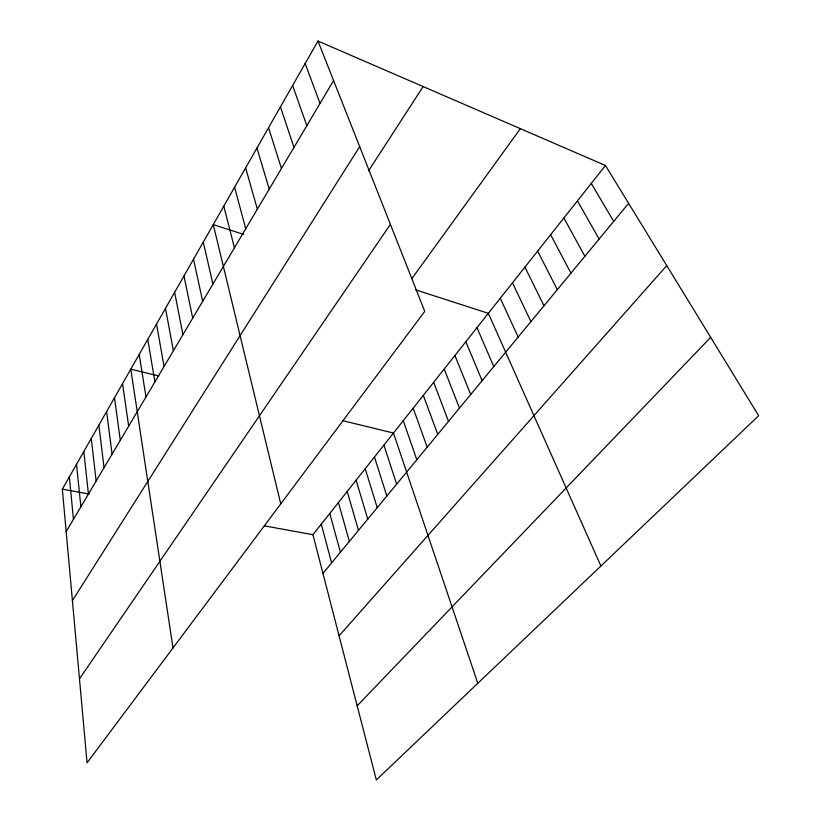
<?xml version="1.0" encoding="UTF-8"?>
<svg xmlns="http://www.w3.org/2000/svg" width="821" height="821" viewBox="0 0 821 821"><rect width="100%" height="100%" fill="white"/><g stroke="black" fill="none" stroke-linecap="round" stroke-linejoin="round"><path stroke-width="1.23" d="M317.984 41.05L424.755 311.375L87.067 762.812L62.334 489.172L317.984 41.05L605.457 165.503L758.666 415.724L376.346 779.95L312.934 534.687L605.457 165.503M66.173 531.577L333.593 80.561M72.412 600.582L359.69 146.631M368.537 170.86L423.143 86.574M79.483 678.823L390.396 224.379M411.814 278.73L520.34 128.651M322.94 573.397L628.619 203.331M339.083 635.813L666.744 265.604M357.176 705.793L710.678 337.349M62.334 489.172L89.304 494.068M264.341 525.861L312.934 534.687M158.771 375.967L130.796 369.173L172.995 647.943M342.962 420.742L393.485 433.026L477.791 683.308M243.55 234.365L213.275 224.605L280.751 503.878M415.754 289.905L488.341 313.314L600.91 566.018M591.284 183.381L613.708 221.383M577.43 200.858L599.125 239.024M563.883 217.965L584.88 256.275M550.614 234.714L570.944 273.147M537.632 251.093L557.315 289.649M524.917 267.143L543.984 305.792M512.478 282.845L530.93 321.586M500.287 298.239L518.164 337.051M476.98 327.651L493.77 366.587M465.835 341.71L482.122 380.687M454.906 355.514L470.7 394.521M444.182 369.04L459.493 408.078M433.662 382.319L448.512 421.368M305.145 63.556L320.026 103.436M423.338 395.353L437.747 434.412M413.199 408.14L427.177 447.199M292.635 85.487L306.828 125.695M403.255 420.691L416.811 459.75M280.443 106.863L293.969 147.39M383.9 445.136L396.656 484.154M374.468 457.02L386.845 496.028M268.549 127.707L281.439 168.51M365.222 468.709L377.219 507.686M256.952 148.037L269.237 189.097M356.119 480.182L367.767 519.129M347.191 491.461L358.49 530.366M245.633 167.874L257.342 209.16M338.406 502.544L349.366 541.408M329.775 513.443L340.407 552.256M234.59 187.239L245.736 228.731M321.288 524.157L331.602 562.919M223.805 206.143L234.416 247.809M203.28 242.113L212.916 284.087M193.52 259.231L202.695 301.328M183.966 275.969L192.709 318.168M174.627 292.348L182.939 334.64M165.483 308.378L173.395 350.741M156.534 324.059L164.056 366.494M147.77 339.412L154.923 381.898M139.201 354.446L145.984 396.974M122.565 383.592L128.671 426.161M114.509 397.723L120.297 440.302M106.607 411.567L112.077 454.146M98.869 425.145L104.041 467.713M91.275 438.455L96.16 481.003M83.824 451.499L88.432 494.026M76.527 464.296L80.869 506.793M69.364 476.847L73.449 519.313"/></g></svg>
